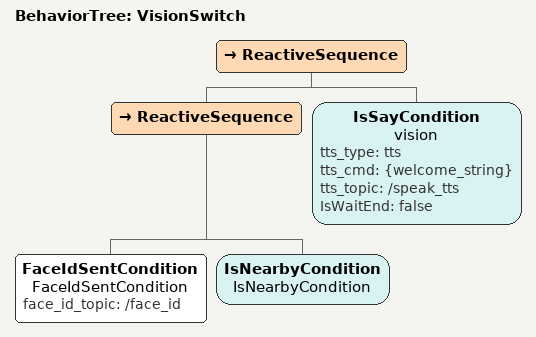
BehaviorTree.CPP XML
<?xml version="1.0"?>
<root>
    <BehaviorTree ID="VisionSwitch">
        <ReactiveSequence>
            <ReactiveSequence>
                <FaceIdSentCondition name="FaceIdSentCondition" face_id_topic="/face_id"/>
                <IsNearbyCondition name="IsNearbyCondition"/>
            </ReactiveSequence>
            <IsSayCondition name="vision" tts_type="tts" tts_cmd="{welcome_string}" tts_topic="/speak_tts"  IsWaitEnd="false" />
        </ReactiveSequence>
    </BehaviorTree>
</root>
